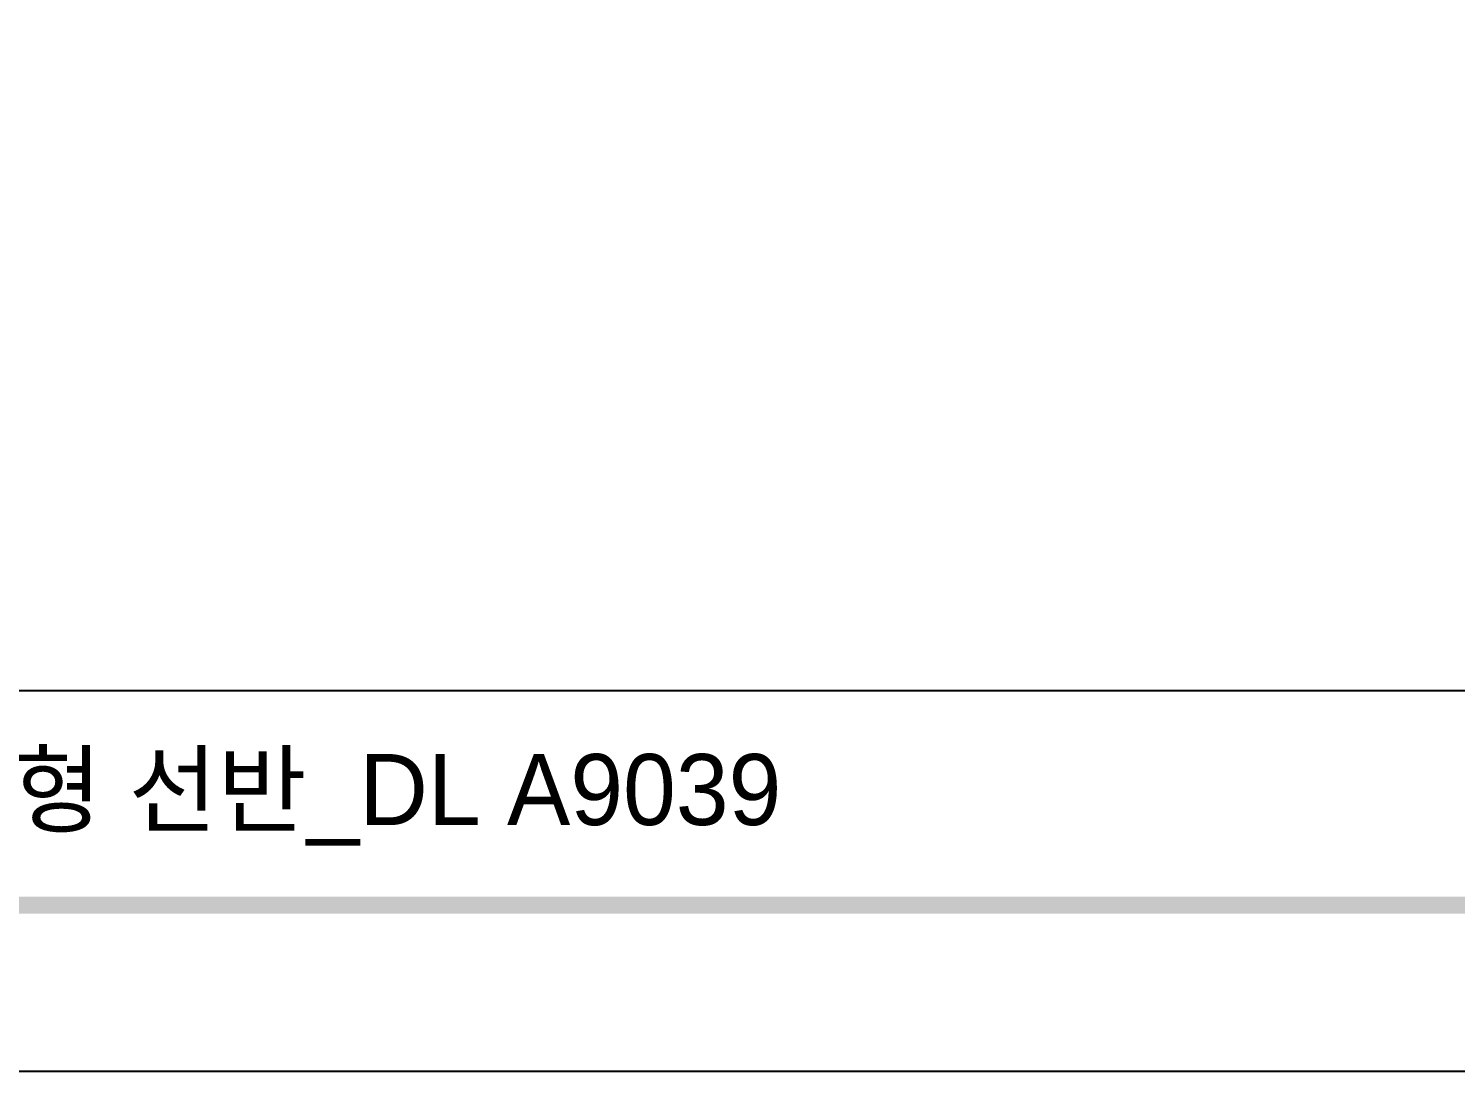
# Model space of a CAD drawing. Extents: x 16296660632 to 16296674943, y -37409619871 to -37409617133.
# Drawn here: x 16296674288.2 to 16296674535.2, y -37409617943.4 to -37409617763 of the extents above; entities that cross this region are included whole.
import ezdxf

# ---------------------------------------------------------------- set-up
doc = ezdxf.new("R2010")
doc.units = 0
doc.header["$LTSCALE"] = 10
doc.header["$MEASUREMENT"] = 0
doc.layers.get('0').update_dxf_attribs({"linetype": 'CONTINUOUS'})
doc.styles.add('Daelim Dimension', font='\x7f\x7f\x7f\x7f.TTF')

msp = doc.modelspace()

# ---------------------------------------------------------------- linework, layer by layer
at = {"color": 5}
msp.add_line((16296673809.07728, -37409617877.483673), (16296674737.06918, -37409617877.483673), dxfattribs=at)
at = {"color": 2}
msp.add_lwpolyline([(16296673792.47961, -37409617133.107803), (16296674942.83956, -37409617133.107803), (16296674942.83956, -37409617943.398079), (16296673792.47961, -37409617943.398079)], close=True, dxfattribs=at)
at = {"ltscale": 0.5}
msp.add_lwpolyline([(16296673792.47961, -37409617133.107803), (16296674942.83956, -37409617133.107803), (16296674942.83956, -37409617943.398079), (16296673792.47961, -37409617943.398079)], close=True, dxfattribs=at)
at = {"color": 5, "ltscale": 40}
msp.add_trace([(16296674929.18956, -37409617916.098091), (16296674926.24189, -37409617913.150429), (16296673806.12961, -37409617916.098091), (16296673809.07728, -37409617913.150429)], dxfattribs=at)

# ---------------------------------------------------------------- texts
at = {"color": 2, "insert": (16296673996.48295, -37409617888.476837), "char_height": 12.285, "width": 621.38345056, "attachment_point": 1, "style": 'Daelim Dimension'}
msp.add_mtext('대림B&Co_Parts _Accessory_BAR 수납형 선반_DL A9039', dxfattribs=at)

doc.saveas('drawing.dxf')
